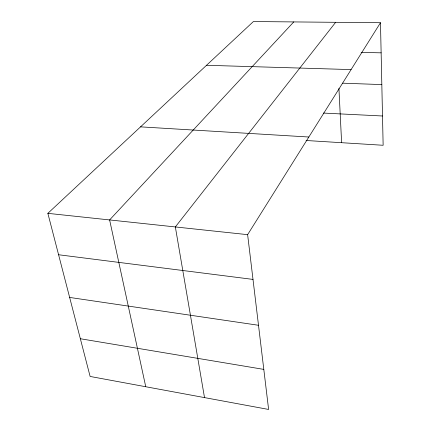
<?xml version="1.0" encoding="UTF-8"?>
<svg xmlns="http://www.w3.org/2000/svg" width="431" height="431" viewBox="0 0 431 431"><rect width="100%" height="100%" fill="white"/><g stroke="black" fill="none" stroke-linecap="round" stroke-linejoin="round"><path stroke-width="0.65" d="M247.626 234.658L380.481 22.719L253.396 21.55L47.857 213.345L90.122 376.452L268.615 409.45L247.626 234.658L47.857 213.345M335.652 22.31L175.347 226.943L204.504 397.597M293.764 21.922L109.619 219.934L145.748 386.736M361.13 52.399L381.139 52.841M206.524 65.286L351.098 69.59M342.645 83.183L381.828 84.589M323.401 113.073L382.507 115.993M140.538 126.859L308.833 137.015M306.064 140.495L383.143 145.274L380.481 22.719M58.584 254.748L252.997 279.407M69.65 297.438L258.508 325.276M80.349 338.739L263.804 369.394M338.928 88.409L341.616 142.699"/></g></svg>
